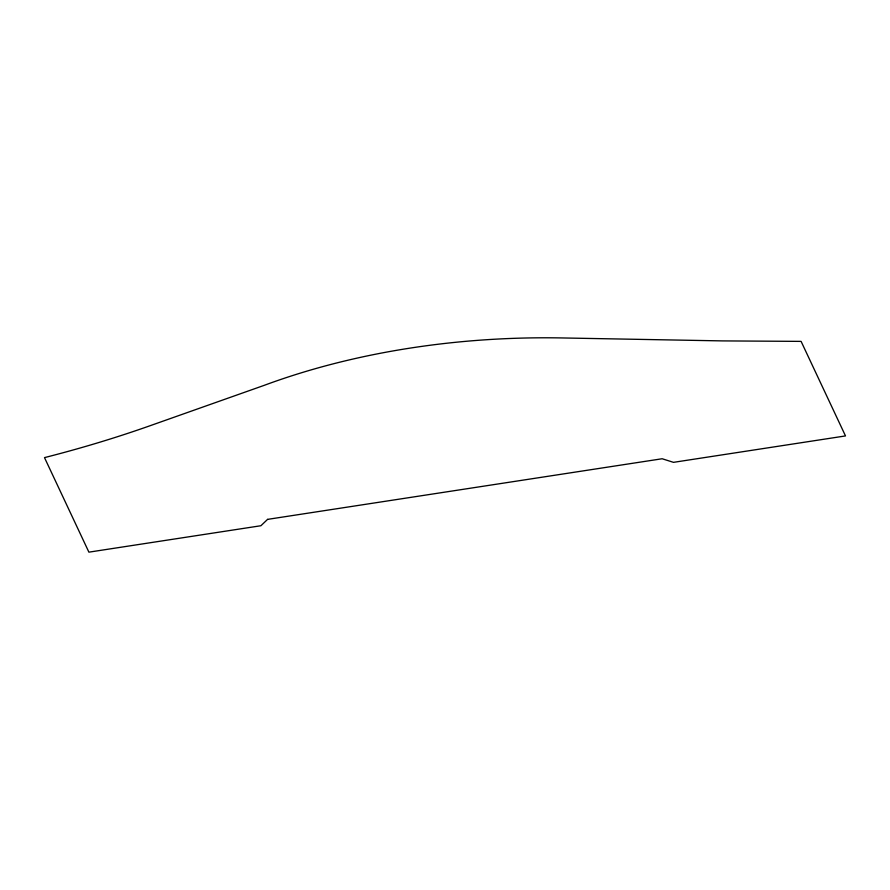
<?xml version="1.0" encoding="UTF-8"?>
<svg xmlns="http://www.w3.org/2000/svg" width="890" height="890" viewBox="0 0 890 890"><rect width="100%" height="100%" fill="white"/><g stroke="black" fill="none" stroke-linecap="round" stroke-linejoin="round"><path stroke-width="1.33" d="M267.579 519.371L260.904 525.734L88.9 552.156L44.5 457.616A858.338 476.239 -0.8 0 0 150.477 425.587L264.208 385.348A499.624 277.213 -0.8 0 1 562.024 337.944L722.469 340.903L801.1 341.382L845.5 435.922L673.496 462.344L662.149 458.751L267.579 519.371"/></g></svg>
